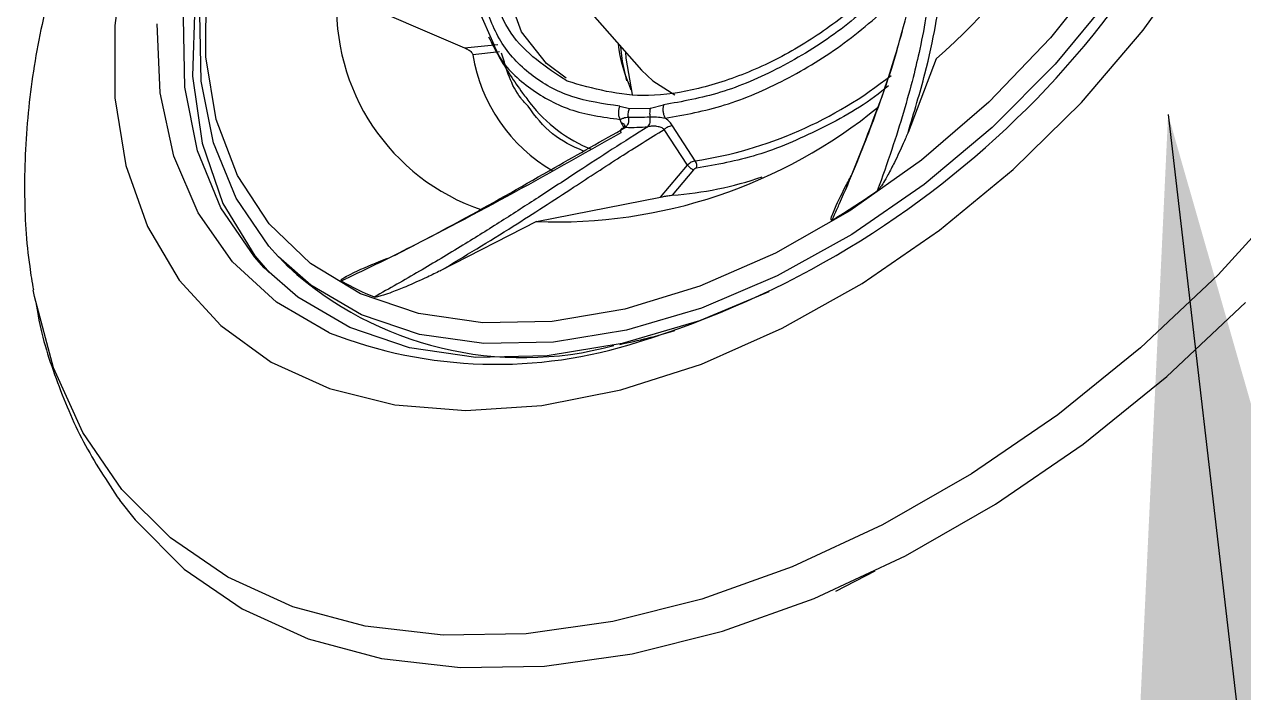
# Model space of a CAD drawing. Header units: inches. Extents: x 0 to 84, y -22 to 124.
# Drawn here: x 34.871 to 36.205, y 34.359 to 35.091 of the extents above; entities that cross this region are included whole.
import ezdxf

# ---------------------------------------------------------------- set-up
doc = ezdxf.new("R2010")
doc.units = ezdxf.units.IN
doc.header["$MEASUREMENT"] = 0
doc.layers.add('BDIM_CYAN', color=4, linetype='Continuous')
doc.layers.add('DIM', color=3, linetype='Continuous')
doc.styles.get("Standard").update_dxf_attribs({"font": 'simplex.shx'})
doc.dimstyles.get("Standard").update_dxf_attribs({"dimtxt": 0.18, "dimasz": 0.18, "dimexe": 0.18, "dimexo": 0.0625, "dimgap": 0.09, "dimtad": 0, "dimtih": 1, "dimtoh": 1, "dimdec": 4, "dimzin": 0, "dimdsep": 46, "dimtxsty": 'Standard', "dimcen": 0.09, "dimadec": 0, "dimazin": 0, "dimtfac": 1, "dimtdec": 4, "dimtofl": 0, "dimtmove": 0, "dimatfit": 3, "dimfxl": 0, "dimtolj": 1, "dimtzin": 0, "dimarcsym": 0})

# ---------------------------------------------------------------- blocks, each defined once
blk = doc.blocks.new('2020 RELAY')
at = {"layer": 'BDIM_CYAN'}
for p, q in [((35.4489, 34.6521), (35.5463, 34.5412)), ((35.2131, 34.6255), (35.3525, 34.5656)), ((35.3678, 34.608), (35.3846, 34.5693)), ((35.3525, 34.5656), (35.3893, 34.5692)), ((35.391, 34.561), (35.3619, 34.5579)), ((35.8688, 34.5534), (35.8381, 34.4727)), ((35.5227, 34.5016), (35.5332, 34.499)), ((35.5332, 34.499), (35.5562, 34.4996)), ((35.5562, 34.4996), (35.5705, 34.503)), ((35.524, 34.4836), (35.5229, 34.4871)), ((35.5271, 34.4786), (35.524, 34.4836)), ((35.5966, 34.4369), (35.5711, 34.4762)), ((35.6052, 34.4416), (35.5804, 34.4801)), ((35.5671, 34.402), (35.5966, 34.4369)), ((35.6032, 34.4318), (35.5801, 34.4041)), ((35.4314, 34.3752), (35.5671, 34.402)), ((35.4314, 34.3752), (35.3261, 34.3213)), ((35.149, 34.337), (35.16, 34.3255)), ((35.759, 33.9707), (35.802, 33.993))]:
    blk.add_line(p, q, dxfattribs=at)
at = {"layer": 'BDIM_CYAN', "flags": 128}
for points in [[(36.256, 34.4032), (36.1776, 34.317), (36.0925, 34.2369), (36.0021, 34.1638), (35.9075, 34.099), (35.8101, 34.0431), (35.7113, 33.9972), (35.6124, 33.9617), (35.5149, 33.9372), (35.4201, 33.924), (35.3293, 33.9223), (35.2439, 33.9322), (35.1649, 33.9535), (35.0936, 33.9858), (35.0309, 34.0288), (34.9777, 34.0819), (34.9348, 34.1443), (34.9027, 34.215), (34.8819, 34.2932), (34.8806, 34.3005)], [(34.9752, 34.0703), (34.9921, 34.0486), (35.046, 33.9948), (35.1095, 33.9513), (35.1817, 33.9185), (35.2617, 33.8969), (35.3482, 33.8869), (35.4402, 33.8886), (35.5362, 33.902), (35.635, 33.9268), (35.7352, 33.9627), (35.8353, 34.0093), (35.9339, 34.0659), (36.0297, 34.1316), (36.1213, 34.2055), (36.2075, 34.2867)], [(34.9814, 34.6736), (34.9698, 34.59), (34.97, 34.5107), (34.982, 34.4368), (35.0056, 34.3699), (35.0404, 34.311), (35.0858, 34.2613), (35.141, 34.2215), (35.2049, 34.1925), (35.2764, 34.1747), (35.3543, 34.1685), (35.4372, 34.174), (35.5236, 34.191), (35.6119, 34.2193), (35.7005, 34.2584), (35.788, 34.3075), (35.8727, 34.3658), (35.9531, 34.4322), (36.0278, 34.5057), (36.0954, 34.5847), (36.1548, 34.668)], [(35.2044, 34.2536), (35.1469, 34.2871), (35.0989, 34.3311), (35.0611, 34.3847), (35.0345, 34.4468), (35.0195, 34.5163), (35.0164, 34.5918)], [(35.1335, 34.3247), (35.1227, 34.3366), (35.0859, 34.3903), (35.0603, 34.4527), (35.0466, 34.5224), (35.045, 34.598), (35.0555, 34.678), (35.078, 34.7607), (35.1119, 34.8446), (35.1566, 34.9278), (35.2111, 35.0087), (35.2744, 35.0856), (35.3452, 35.1569), (35.422, 35.2213), (35.5033, 35.2774), (35.5874, 35.324), (35.6725, 35.3602), (35.7571, 35.3853), (35.8392, 35.3988), (35.9174, 35.4003), (35.9899, 35.3899), (36.0553, 35.3678)], [(36.0537, 34.6518), (35.9939, 34.5763), (35.9264, 34.506), (35.8527, 34.4424), (35.7744, 34.3869), (35.693, 34.3406), (35.6104, 34.3045), (35.5283, 34.2795), (35.4485, 34.266), (35.3726, 34.2643), (35.3023, 34.2745), (35.239, 34.2963), (35.239, 34.2963)], [(35.1492, 34.3368), (35.1385, 34.3485), (35.1027, 34.4008), (35.0778, 34.4614), (35.0645, 34.5291), (35.063, 34.6026), (35.0732, 34.6804), (35.095, 34.7609), (35.128, 34.8424), (35.1536, 34.8925)], [(35.1387, 34.8672), (35.0996, 34.7815), (35.0723, 34.6963), (35.0574, 34.6133), (35.0551, 34.5344), (35.0654, 34.4611), (35.0883, 34.3952), (35.1232, 34.3379), (35.1387, 34.3194)], [(35.4638, 34.5324), (35.4425, 34.5484), (35.4152, 34.583), (35.3992, 34.6263), (35.395, 34.6764), (35.403, 34.7311), (35.4228, 34.788), (35.4377, 34.818)], [(35.239, 34.2963), (35.1842, 34.3293), (35.139, 34.3728), (35.1043, 34.4258), (35.0809, 34.4872), (35.0694, 34.5558), (35.0698, 34.63), (35.0823, 34.7083), (35.1027, 34.7783)], [(36.0606, 34.6224), (35.999, 34.5476), (35.9302, 34.4782), (35.8556, 34.4157), (35.7766, 34.3612), (35.6948, 34.3158), (35.612, 34.2806), (35.5299, 34.2562), (35.45, 34.2431), (35.374, 34.2416), (35.3035, 34.2517), (35.24, 34.2733), (35.1846, 34.3057), (35.1492, 34.3368)], [(35.5305, 34.5292), (35.5257, 34.5504), (35.5239, 34.5667)], [(35.529, 34.5609), (35.5293, 34.554), (35.536, 34.5143)], [(35.5463, 34.5412), (35.5587, 34.5292), (35.5828, 34.5142)], [(35.6858, 34.2985), (35.6099, 34.2667), (35.5253, 34.2416), (35.4432, 34.2281), (35.365, 34.2266), (35.2925, 34.237), (35.2271, 34.2591), (35.1701, 34.2926), (35.1335, 34.3247)]]:
    blk.add_lwpolyline(points, dxfattribs=at)
at = {"layer": 'BDIM_CYAN'}
for centre, radius, start, end in [((35.2418, 35.2267), 1.0282, 287.0373, 342.8287), ((35.4337, 35.0521), 0.6618, 311.1032, 349.5439), ((35.4472, 34.6101), 0.2346, 176.2329, 251.217), ((35.5394, 34.5863), 0.1798, 189.068, 239.9626), ((35.5353, 34.8938), 0.4575, 278.7823, 308.411), ((35.5498, 34.6018), 0.1584, 217.6048, 248.5223), ((35.4527, 34.9321), 0.5573, 267.8068, 309.3344), ((35.5371, 34.7547), 0.2653, 268.9186, 274.0167), ((35.5342, 34.7523), 0.2739, 268.9186, 274.0167), ((35.5979, 34.4364), 0.00901, 343.2833, 35.7147), ((35.5528, 34.7887), 0.3855, 274.056, 289.0217), ((35.2581, 35.1979), 0.9597, 301.1836, 304.7019), ((35.4165, 34.6074), 0.3811, 227.6992, 285.145), ((35.3699, 34.5762), 0.3063, 240.2185, 247.7543), ((35.3877, 34.7221), 0.5031, 248.6346, 287.9918), ((35.388, 34.9065), 0.6792, 281.4507, 286.6721)]:
    blk.add_arc(centre, radius, start, end, dxfattribs=at)
for points, knots in [([(35.2549, 35.2148), (35.2524, 35.2124), (35.2438, 35.204), (35.2246, 35.185), (35.1945, 35.1535), (35.1554, 35.1095), (35.1113, 35.055), (35.0655, 34.9917), (35.0209, 34.9213), (34.9794, 34.845), (34.9425, 34.7637), (34.9118, 34.6785), (34.8885, 34.5898), (34.8739, 34.4993), (34.8696, 34.41), (34.8735, 34.3441), (34.8794, 34.3089), (34.8809, 34.3004)], [0, 0, 0, 0, 0.0094021, 0.0326056, 0.0736002, 0.1281376, 0.1931384, 0.2655704, 0.3433789, 0.4251066, 0.5102659, 0.5990177, 0.6893933, 0.7836209, 0.8800377, 0.9711656, 1, 1, 1, 1]), ([(35.4651, 34.5289), (35.442, 34.5441), (35.4065, 34.5675), (35.3835, 34.6219), (35.3762, 34.6707), (35.3812, 34.7249), (35.4023, 34.7974), (35.4525, 34.8871), (35.5279, 34.9655), (35.5983, 35.0156), (35.6563, 35.0457), (35.7144, 35.0648), (35.7865, 35.0761), (35.83, 35.0636), (35.8583, 35.0554)], [0, 0, 0, 0, 0.119728, 0.18418, 0.25, 0.31582, 0.380272, 0.5, 0.619728, 0.68418, 0.75, 0.81582, 0.880272, 1, 1, 1, 1]), ([(35.8691, 34.7051), (35.868, 34.7032), (35.8479, 34.6668), (35.7943, 34.6192), (35.7253, 34.5687), (35.667, 34.5387), (35.609, 34.5195), (35.5369, 34.5083), (35.4934, 34.5208), (35.4651, 34.5289)], [0, 0, 0, 0, 0.012827, 0.249213, 0.376463, 0.506414, 0.636364, 0.763615, 1, 1, 1, 1]), ([(35.8381, 34.4727), (35.8447, 34.4947), (35.8575, 34.5374), (35.8684, 34.5889), (35.8744, 34.6288), (35.8763, 34.6467), (35.8772, 34.6555)], [0, 0, 0, 0, 0.280747, 0.545552, 0.776817, 1, 1, 1, 1]), ([(35.8645, 34.6516), (35.8638, 34.644), (35.8623, 34.6297), (35.8581, 34.6002), (35.8521, 34.5683), (35.8436, 34.532), (35.8334, 34.4952), (35.8204, 34.4536), (35.8099, 34.4241), (35.8044, 34.4089)], [0, 0, 0, 0, 0.154271, 0.288952, 0.454424, 0.575072, 0.714225, 0.852753, 1, 1, 1, 1]), ([(35.8182, 34.6314), (35.7995, 34.6147), (35.7617, 34.5809), (35.698, 34.5423), (35.6328, 34.5141), (35.5911, 34.5067), (35.5705, 34.503)], [0, 0, 0, 0, 0.247011, 0.5, 0.752989, 1, 1, 1, 1]), ([(35.755, 34.3769), (35.7553, 34.3777), (35.7563, 34.3797), (35.759, 34.3858), (35.7675, 34.4049), (35.7858, 34.4479), (35.8113, 34.5141), (35.832, 34.5825), (35.8398, 34.6143), (35.8433, 34.6287)], [0, 0, 0, 0, 0.007325, 0.019566, 0.05865, 0.192116, 0.441769, 0.746986, 1, 1, 1, 1]), ([(35.5227, 34.5016), (35.5046, 34.5042), (35.4679, 34.5094), (35.4238, 34.5345), (35.3898, 34.5704), (35.3782, 34.6028), (35.3725, 34.6188)], [0, 0, 0, 0, 0.247011, 0.5, 0.752989, 1, 1, 1, 1]), ([(35.5723, 34.4885), (35.5939, 34.4923), (35.637, 34.5), (35.704, 34.5291), (35.7695, 34.5688), (35.8086, 34.6037), (35.8282, 34.6211)], [0, 0, 0, 0, 0.25, 0.5, 0.75, 1, 1, 1, 1]), ([(35.3789, 34.5776), (35.3826, 34.5704), (35.3936, 34.5489), (35.4098, 34.5243), (35.4223, 34.5078), (35.4253, 34.5037)], [0, 0, 0, 0, 0.274671, 0.821729, 1, 1, 1, 1]), ([(35.777, 34.4275), (35.7926, 34.4669), (35.8174, 34.5297), (35.8279, 34.5694), (35.8319, 34.5842)], [0, 0, 0, 0, 0.626902, 1, 1, 1, 1]), ([(35.3525, 34.5656), (35.354, 34.5649), (35.357, 34.5636), (35.3601, 34.5611), (35.3615, 34.5591), (35.3618, 34.5582), (35.3619, 34.5579)], [0, 0, 0, 0, 0.3556762, 0.7227567, 0.9159957, 1, 1, 1, 1]), ([(35.3846, 34.5693), (35.3859, 34.5662), (35.3938, 34.5468), (35.4215, 34.5215), (35.466, 34.4951), (35.5039, 34.4897), (35.5229, 34.4871)], [0, 0, 0, 0, 0.06032, 0.373547, 0.686774, 1, 1, 1, 1]), ([(35.521, 34.5701), (35.521, 34.57), (35.522, 34.5526), (35.5284, 34.536), (35.5347, 34.5195)], [0, 0, 0, 0, 0.00535, 1, 1, 1, 1]), ([(35.4222, 34.5016), (35.4194, 34.5045), (35.4049, 34.5199), (35.3985, 34.5419), (35.3933, 34.5597)], [0, 0, 0, 0, 0.189813, 1, 1, 1, 1]), ([(35.8167, 34.524), (35.8143, 34.5219), (35.7911, 34.5025), (35.7419, 34.4754), (35.6728, 34.4452), (35.6284, 34.4376), (35.6065, 34.4338)], [0, 0, 0, 0, 0.037502, 0.360809, 0.684117, 1, 1, 1, 1]), ([(35.4829, 34.4523), (35.4709, 34.4578), (35.4461, 34.4694), (35.4303, 34.4906), (35.4222, 34.5016)], [0, 0, 0, 0, 0.483088, 1, 1, 1, 1]), ([(35.5321, 34.4895), (35.532, 34.4903), (35.5318, 34.492), (35.532, 34.4945), (35.5324, 34.4969), (35.5329, 34.4983), (35.5332, 34.499)], [0, 0, 0, 0, 0.257259, 0.51339, 0.762603, 1, 1, 1, 1]), ([(35.5229, 34.487), (35.5235, 34.4873), (35.5244, 34.4876), (35.5255, 34.4882), (35.5268, 34.4888), (35.5289, 34.4894), (35.531, 34.4895), (35.5321, 34.4895)], [0, 0, 0, 0, 0.223737, 0.303286, 0.472303, 0.744397, 1, 1, 1, 1]), ([(35.524, 34.4836), (35.5246, 34.4834), (35.5257, 34.4832), (35.5271, 34.4823), (35.528, 34.4811), (35.5284, 34.4799), (35.5282, 34.4792), (35.5282, 34.4791)], [0, 0, 0, 0, 0.214155, 0.448849, 0.699355, 0.958266, 1, 1, 1, 1]), ([(35.528, 34.4804), (35.528, 34.4801), (35.5278, 34.4796), (35.5269, 34.4781), (35.5256, 34.4771), (35.525, 34.4769), (35.5247, 34.4768)], [0, 0, 0, 0, 0.262336, 0.537971, 0.781384, 1, 1, 1, 1]), ([(35.5321, 34.4895), (35.5322, 34.4883), (35.5324, 34.4861), (35.5318, 34.4828), (35.5306, 34.4801), (35.5295, 34.479), (35.529, 34.4784)], [0, 0, 0, 0, 0.266689, 0.531115, 0.778754, 1, 1, 1, 1]), ([(35.5557, 34.4901), (35.5587, 34.49), (35.5641, 34.49), (35.5699, 34.4889), (35.5723, 34.4885)], [0, 0, 0, 0, 0.571403, 1, 1, 1, 1]), ([(35.5804, 34.4801), (35.5795, 34.4815), (35.5776, 34.4846), (35.5742, 34.4871), (35.5723, 34.4885)], [0, 0, 0, 0, 0.459354, 1, 1, 1, 1]), ([(35.2178, 34.3104), (35.2186, 34.3107), (35.2205, 34.3116), (35.2263, 34.3144), (35.2448, 34.3231), (35.2879, 34.3442), (35.3603, 34.3821), (35.4467, 34.4318), (35.5033, 34.4639), (35.529, 34.4784)], [0, 0, 0, 0, 0.007324, 0.019565, 0.058649, 0.192116, 0.441769, 0.746986, 1, 1, 1, 1]), ([(35.5534, 34.4791), (35.5405, 34.471), (35.5156, 34.4553), (35.4755, 34.4291), (35.435, 34.4026), (35.3927, 34.3753), (35.349, 34.3481), (35.3022, 34.3199), (35.2704, 34.3019), (35.254, 34.2927)], [0, 0, 0, 0, 0.136039, 0.261937, 0.40799, 0.540278, 0.678402, 0.83502, 1, 1, 1, 1]), ([(35.2759, 34.338), (35.3172, 34.3594), (35.4006, 34.4028), (35.4827, 34.4494), (35.5241, 34.4729)], [0, 0, 0, 0, 0.4948681, 1, 1, 1, 1]), ([(35.3261, 34.3213), (35.3528, 34.3374), (35.4017, 34.3669), (35.4678, 34.41), (35.523, 34.4462), (35.5553, 34.4663), (35.5711, 34.4762)], [0, 0, 0, 0, 0.318453, 0.584084, 0.795128, 1, 1, 1, 1]), ([(35.529, 34.4784), (35.528, 34.4782), (35.5261, 34.4778), (35.5243, 34.4766), (35.5235, 34.4755), (35.5233, 34.4747), (35.5235, 34.4738), (35.5239, 34.4732), (35.5241, 34.4729)], [0, 0, 0, 0, 0.277559, 0.532523, 0.651824, 0.76723, 0.88213, 1, 1, 1, 1]), ([(35.5711, 34.4762), (35.5707, 34.4766), (35.5698, 34.4774), (35.5672, 34.4786), (35.5633, 34.4795), (35.5582, 34.4799), (35.555, 34.4793), (35.5534, 34.4791)], [0, 0, 0, 0, 0.111469, 0.230184, 0.482261, 0.743373, 1, 1, 1, 1]), ([(35.5804, 34.4801), (35.5797, 34.48), (35.5781, 34.4799), (35.5756, 34.4791), (35.5732, 34.4778), (35.5718, 34.4767), (35.5711, 34.4762)], [0, 0, 0, 0, 0.245337, 0.5, 0.754663, 1, 1, 1, 1]), ([(35.8381, 34.4727), (35.8364, 34.4688), (35.8318, 34.4581), (35.8245, 34.4425), (35.8171, 34.4281), (35.812, 34.4191), (35.8086, 34.4139), (35.8065, 34.411), (35.8052, 34.4096), (35.8046, 34.4091), (35.8044, 34.4089)], [0, 0, 0, 0, 0.191801, 0.519634, 0.729787, 0.856818, 0.93009, 0.970764, 0.992671, 1, 1, 1, 1]), ([(35.6052, 34.4416), (35.6045, 34.4415), (35.603, 34.4413), (35.6007, 34.4402), (35.5984, 34.4387), (35.5972, 34.4375), (35.5966, 34.4369)], [0, 0, 0, 0, 0.245118, 0.499544, 0.75421, 1, 1, 1, 1]), ([(35.5966, 34.4369), (35.5971, 34.4364), (35.5978, 34.4357), (35.599, 34.4347), (35.5999, 34.4339), (35.6009, 34.4332), (35.602, 34.4324), (35.6027, 34.432), (35.6032, 34.4318)], [0, 0, 0, 0, 0.250263, 0.382232, 0.514843, 0.645287, 0.771015, 1, 1, 1, 1]), ([(35.6065, 34.4338), (35.6062, 34.4337), (35.6056, 34.4336), (35.6047, 34.4332), (35.6039, 34.4326), (35.6034, 34.432), (35.6032, 34.4318)], [0, 0, 0, 0, 0.244752, 0.492429, 0.744713, 1, 1, 1, 1]), ([(35.755, 34.3769), (35.7549, 34.3768), (35.7547, 34.3767), (35.7544, 34.3766), (35.7541, 34.3767), (35.7539, 34.3769), (35.7538, 34.3775), (35.7542, 34.3804), (35.7591, 34.3928), (35.7673, 34.4092), (35.7746, 34.4229), (35.777, 34.4275)], [0, 0, 0, 0, 0.005501, 0.011055, 0.016084, 0.02158, 0.030977, 0.060324, 0.195274, 0.730604, 1, 1, 1, 1]), ([(35.5671, 34.402), (35.5686, 34.4023), (35.5716, 34.403), (35.5758, 34.4037), (35.5787, 34.404), (35.5798, 34.4041), (35.5801, 34.4041)], [0, 0, 0, 0, 0.355625, 0.722653, 0.915819, 1, 1, 1, 1]), ([(35.2178, 34.3104), (35.2178, 34.3104), (35.2176, 34.3105), (35.2175, 34.3107), (35.2176, 34.311), (35.2177, 34.3114), (35.2184, 34.3121), (35.2216, 34.3144), (35.2353, 34.3215), (35.2522, 34.3286), (35.2666, 34.3343), (35.2703, 34.3357)], [0, 0, 0, 0, 0.0060448, 0.012149, 0.0176752, 0.0237149, 0.0340417, 0.0662918, 0.2145935, 0.8028864, 1, 1, 1, 1]), ([(35.3261, 34.3213), (35.3215, 34.319), (35.3088, 34.3129), (35.2911, 34.305), (35.2751, 34.2985), (35.2652, 34.295), (35.2594, 34.2933), (35.2563, 34.2927), (35.2547, 34.2925), (35.2541, 34.2927), (35.254, 34.2927)], [0, 0, 0, 0, 0.191814, 0.519611, 0.729753, 0.856784, 0.930061, 0.970742, 0.992656, 1, 1, 1, 1]), ([(34.884, 34.2845), (34.8844, 34.2819), (34.8884, 34.2537), (34.9048, 34.2029), (34.9336, 34.1327), (34.9614, 34.0911), (34.9753, 34.0701)], [0, 0, 0, 0, 0.032427, 0.352506, 0.674608, 1, 1, 1, 1])]:
    blk.add_open_spline(points, degree=3, knots=knots, dxfattribs=at)
for points in [[(35.5227, 34.5016), (35.5222, 34.5005), (35.5213, 34.4981), (35.521, 34.4941), (35.5214, 34.4902), (35.5224, 34.4881), (35.5229, 34.4871)], [(35.5562, 34.4996), (35.556, 34.4989), (35.5555, 34.4975), (35.5553, 34.495), (35.5553, 34.4925), (35.5555, 34.4909), (35.5557, 34.4901)], [(35.5705, 34.503), (35.5703, 34.5018), (35.5697, 34.4995), (35.5699, 34.4955), (35.5707, 34.4916), (35.5718, 34.4895), (35.5723, 34.4885)], [(35.5534, 34.4791), (35.5539, 34.4797), (35.5549, 34.4809), (35.5558, 34.4837), (35.5561, 34.4869), (35.5558, 34.489), (35.5557, 34.4901)]]:
    blk.add_open_spline(points, degree=3, dxfattribs=at)
at = {"layer": 'DIM'}
blk.add_leader([(36.1227, 34.4924), (36.9465, 27.4184)], dimstyle='Standard', override={"dimscale": 24, "dimgap": 0.05, "dimtad": 0, "dimdec": 2, "dimtdec": 1, "dimtmove": 0, "dimatfit": 0, "dimtzin": 0}, dxfattribs=at)

msp = doc.modelspace()

# ---------------------------------------------------------------- block references
msp.add_blockref('2020 RELAY', (0, 0.5))

doc.saveas('drawing.dxf')
